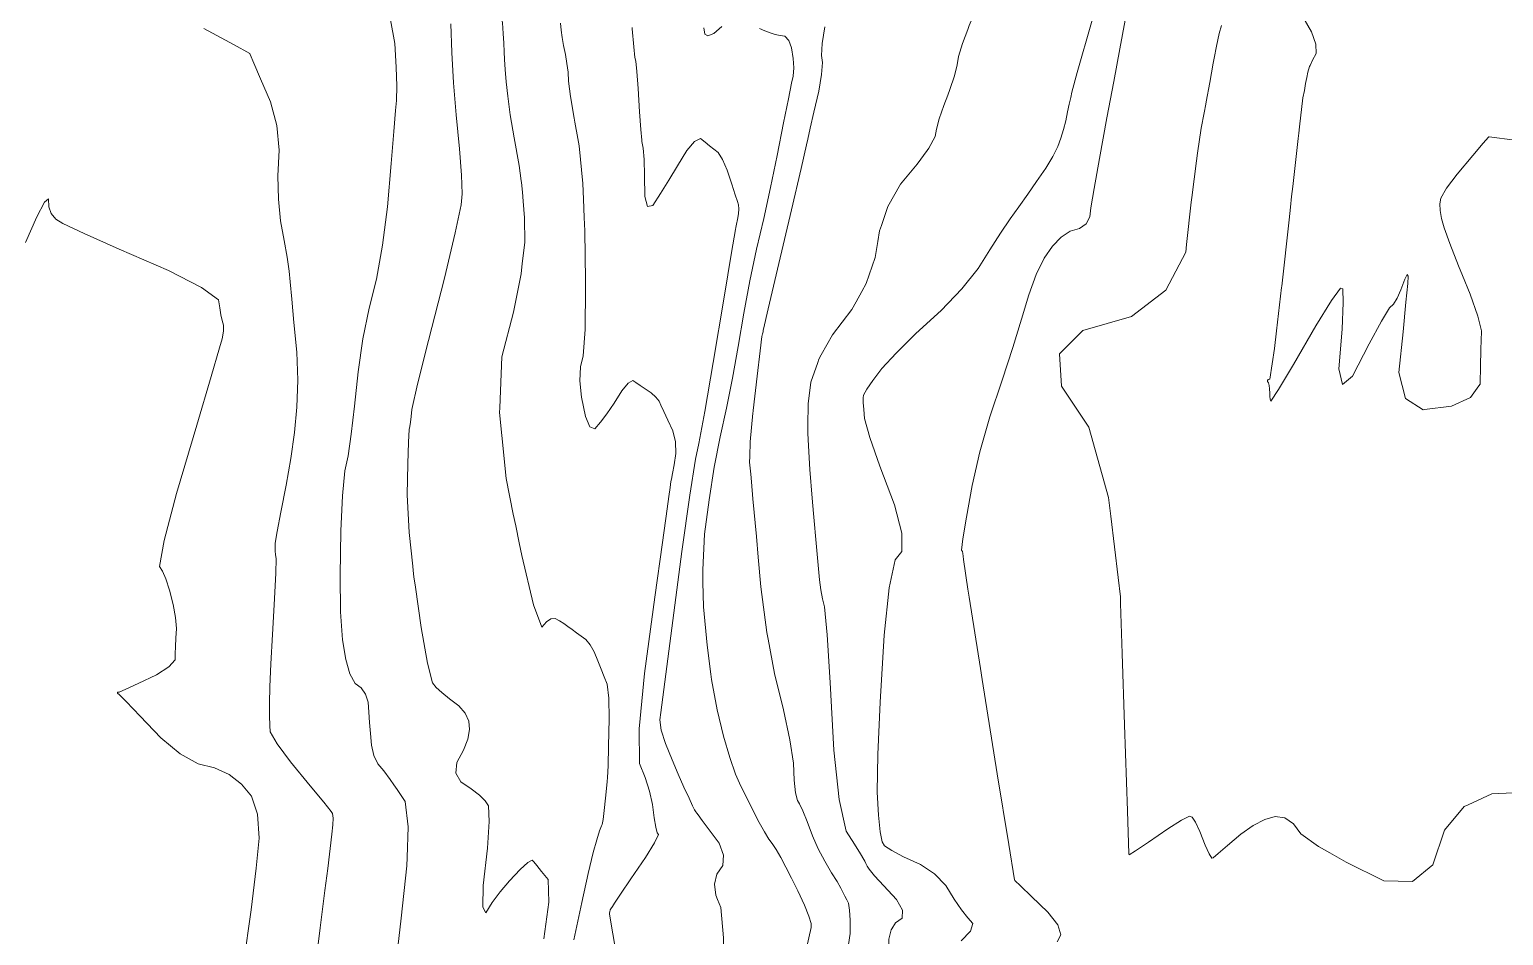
# Model space of a CAD drawing. Header units: inches. Extents: x 1337389 to 1347141, y 407035 to 414577.
# Drawn here: x 1338532 to 1339061, y 408496 to 408821 of the extents above; entities that cross this region are included whole.
import ezdxf

# ---------------------------------------------------------------- set-up
doc = ezdxf.new("R2010")
doc.units = ezdxf.units.IN
doc.header["$MEASUREMENT"] = 0
doc.layers.add('Topo', color=7, linetype='Continuous', lineweight=15, true_color=0x459900)

msp = doc.modelspace()

# ---------------------------------------------------------------- linework, layer by layer
at = {"layer": 'Topo'}
for p, q in [((1338728.672, 408782.0092, 1085), (1338727.6071, 408787.8768, 1085)), ((1338985.5629, 408764.7921, 1125), (1338987.507, 408782.0419, 1125)), ((1338708.295, 408766.795, 1080), (1338708.3731, 408766.1971, 1080)), ((1338730.9902, 408753.641, 1085), (1338730.6981, 408760.1859, 1085)), ((1338981.6269, 408729.0141, 1125), (1338984.244, 408752.8679, 1125)), ((1338984.244, 408752.8679, 1125), (1338984.7438, 408757.4249, 1125)), ((1338830.6949, 408727.1078, 1105), (1338828.625, 408723.356, 1105)), ((1338791.643, 408684.2319, 1100), (1338791.6291, 408684.1061, 1100)), ((1338705.4861, 408646.9781, 1080), (1338706.3281, 408642.825, 1080)), ((1338706.3281, 408642.825, 1080), (1338707.553, 408636.779, 1080)), ((1338922.8271, 408624.2099, 1120), (1338920.1769, 408646.345, 1120)), ((1338669.5481, 408626.7721, 1075), (1338669.3791, 408628.3861, 1075)), ((1338924.3029, 408597.0069, 1120), (1338923.723, 408614.974, 1120))]:
    msp.add_line(p, q, dxfattribs=at)
for points, elevation in [([(1338691.82, 408868.4859), (1338691.891, 408867.5391), (1338692.8741, 408857.3069), (1338694.354, 408848.3021), (1338696.329, 408840.5251), (1338698.8018, 408833.9752), (1338700.5471, 408828.3431), (1338701.566, 408823.6291), (1338701.8579, 408819.8332), (1338702.0779, 408816.366), (1338702.229, 408813.2292), (1338702.3081, 408810.4199), (1338702.539, 408806.8291), (1338702.9189, 408802.4561), (1338703.451, 408797.3), (1338704.405, 408790.5579), (1338705.783, 408782.229), (1338707.5841, 408772.3131), (1338708.295, 408766.795)], 1080), ([(1338852.5583, 408864.5431), (1338853.5711, 408861.1028), (1338859.7269, 408851.2011), (1338868.009, 408845.0709), (1338872.3731, 408838.267), (1338872.818, 408830.7871), (1338869.3451, 408822.631), (1338868.796, 408821.194)], 1105), ([(1338991.8061, 408808.283), (1338992.65, 408810.1519), (1338993.9929, 408812.566), (1338993.8691, 408815.9671), (1338992.277, 408820.357), (1338989.2181, 408825.7339), (1338987.0621, 408831.6539), (1338985.8089, 408838.1168), (1338985.4631, 408845.0189)], 1125), ([(1338915.0999, 408829.9221), (1338911.5888, 408817.829), (1338909.8229, 408811.6601)], 1110), ([(1338619.8659, 408634.912), (1338619.8542, 408635.2101), (1338619.8821, 408636.6012), (1338620.565, 408640.779), (1338621.903, 408647.744), (1338623.8951, 408657.4951), (1338625.5319, 408667.0439), (1338626.813, 408676.3899), (1338627.7389, 408685.534), (1338628.018, 408695.1739), (1338627.6511, 408705.3099), (1338626.6388, 408715.9417), (1338625.8409, 408724.3349), (1338625.2591, 408730.4891), (1338624.8919, 408734.4039), (1338624.199, 408739.3669), (1338623.1801, 408745.3781), (1338621.8361, 408752.436), (1338621.0811, 408760.1951), (1338620.9169, 408768.6549), (1338621.344, 408777.8171), (1338620.444, 408786.6811), (1338618.219, 408795.2459), (1338614.668, 408803.5151), (1338612.2389, 408809.1689), (1338610.9329, 408812.21), (1338610.7501, 408812.638), (1338605.191, 408815.7661), (1338594.2569, 408821.5932)], 1065), ([(1338661.298, 408824.679), (1338662.9571, 408816.2151), (1338663.436, 408807.7321), (1338663.636, 408800.8919), (1338663.5569, 408795.6931), (1338663.1989, 408792.1359), (1338662.5321, 408784.589), (1338661.555, 408773.053), (1338660.2691, 408757.5272), (1338658.5212, 408743.6931), (1338656.311, 408731.5489), (1338653.6378, 408721.0971), (1338651.4381, 408709.992), (1338649.7102, 408698.236), (1338648.455, 408685.8271), (1338647.2479, 408675.747), (1338646.0913, 408667.997), (1338644.9831, 408662.5749), (1338644.1369, 408653.5932), (1338643.551, 408641.052), (1338643.2279, 408624.951), (1338643.4031, 408611.8851), (1338644.076, 408601.8529), (1338645.2491, 408594.8559), (1338646.7599, 408589.6451), (1338648.6112, 408586.2201), (1338650.7999, 408584.5807), (1338652.3561, 408582.3111), (1338653.277, 408579.411), (1338653.565, 408575.8792), (1338653.8581, 408572.13), (1338654.157, 408568.1632), (1338654.461, 408563.9771), (1338655.3559, 408560.3531), (1338656.8431, 408557.2902), (1338658.9209, 408554.7879), (1338661.2349, 408551.707), (1338662.5748, 408549.7851)], 1070), ([(1338669.3791, 408628.3861), (1338668.1139, 408640.4611), (1338667.3921, 408653.9989), (1338667.6158, 408665.1559), (1338667.8401, 408672.958), (1338668.064, 408677.406), (1338668.2869, 408678.4982), (1338668.5199, 408680.06), (1338668.763, 408682.0921), (1338669.0162, 408684.5929), (1338671.0921, 408693.7191), (1338674.9908, 408709.4721), (1338680.712, 408731.8521), (1338684.6349, 408748.084), (1338686.76, 408758.169), (1338687.0862, 408762.1069), (1338686.8829, 408768.8141), (1338686.1499, 408778.2889), (1338684.8891, 408790.5312), (1338683.9509, 408802.102), (1338683.337, 408813.001), (1338683.047, 408823.227)], 1075), ([(1338727.6071, 408787.8768), (1338727.334, 408789.3792), (1338726.056, 408797.132), (1338725.322, 408802.6171), (1338725.1311, 408805.8319), (1338724.766, 408809.0389), (1338724.2288, 408812.2381), (1338723.5179, 408815.4279), (1338722.986, 408818.3618), (1338722.633, 408821.0386), (1338722.4589, 408823.457)], 1085), ([(1338748.2109, 408821.884), (1338748.2409, 408821.469), (1338748.7722, 408815.049), (1338749.1901, 408811.153), (1338749.4951, 408809.783), (1338749.865, 408806.0722), (1338750.3, 408800.022), (1338750.798, 408791.6308), (1338751.272, 408785.263), (1338751.6701, 408781.396)], 1090), ([(1338793.9831, 408821.5529), (1338795.8861, 408820.785), (1338797.7321, 408820.0528), (1338799.551, 408819.476), (1338801.3429, 408819.0531), (1338803.109, 408818.7851), (1338804.482, 408817.322), (1338805.4631, 408814.664), (1338806.0521, 408810.812), (1338806.249, 408807.4051), (1338806.053, 408804.443), (1338805.4651, 408801.927), (1338804.3139, 408796.343), (1338802.5989, 408787.6901), (1338800.32, 408775.9691), (1338797.937, 408764.4859), (1338795.4509, 408753.2419), (1338792.8602, 408742.235), (1338790.4761, 408730.9141), (1338788.297, 408719.2782), (1338786.324, 408707.327), (1338784.2419, 408695.943), (1338782.0521, 408685.1249), (1338779.7529, 408674.8738), (1338777.6788, 408663.911), (1338775.83, 408652.2361), (1338774.2059, 408639.849), (1338773.5409, 408627.0059), (1338773.6379, 408622.6331)], 1095), ([(1338773.981, 408821.8262), (1338774.2712, 408819.5741), (1338775.435, 408818.9111), (1338777.4761, 408819.835), (1338780.392, 408822.347)], 1095), ([(1338817.421, 408822.187), (1338816.4659, 408816.2272), (1338816.19, 408811.937), (1338816.5901, 408809.3159), (1338816.2649, 408805.034), (1338815.2148, 408799.092), (1338813.438, 408791.4901), (1338812.1191, 408785.728), (1338811.2571, 408781.8069), (1338810.8529, 408779.7261), (1338808.915, 408771.249), (1338805.4421, 408756.3761), (1338800.436, 408735.1072), (1338797.0801, 408720.8111), (1338795.3732, 408713.49), (1338795.3149, 408713.142), (1338795.2041, 408712.584), (1338795.0389, 408711.817), (1338794.8201, 408710.8411), (1338794.164, 408705.768), (1338793.07, 408696.6003), (1338791.643, 408684.2319)], 1100), ([(1338868.831, 408620.0572), (1338867.2079, 408630.7081), (1338867.167, 408631.9629), (1338867.0479, 408632.94), (1338866.8481, 408633.6378), (1338866.57, 408634.0579), (1338867.057, 408638.1501), (1338868.308, 408645.916), (1338870.325, 408657.355), (1338873.14, 408669.3808), (1338876.7529, 408681.992), (1338881.1631, 408695.1911), (1338884.96, 408706.9079), (1338888.1429, 408717.1452), (1338890.7121, 408725.9022), (1338893.4239, 408733.1951), (1338896.2812, 408739.024), (1338899.282, 408743.3901), (1338902.402, 408746.6272), (1338905.6389, 408748.7329), (1338908.9951, 408749.71), (1338911.3491, 408751.4279), (1338912.701, 408753.8849), (1338913.0519, 408757.0819), (1338914.186, 408764.071), (1338916.1029, 408774.854), (1338918.803, 408789.4291), (1338921.24, 408802.5841), (1338923.4151, 408814.3181), (1338925.3279, 408824.6321)], 1115), ([(1338957.3379, 408810.9041), (1338958.1399, 408815.2331), (1338959.1319, 408819.731), (1338959.9822, 408822.616)], 1120), ([(1338868.796, 408821.194), (1338866.8869, 408816.1951), (1338865.4441, 408811.477), (1338865.0171, 408808.477), (1338863.988, 408804.5399), (1338862.3581, 408799.665), (1338861.586, 408797.6562)], 1105), ([(1338909.8229, 408811.6601), (1338908.1339, 408805.7579), (1338906.1939, 408798.7332), (1338905.7679, 408796.755), (1338905.256, 408794.3718), (1338904.6557, 408791.5851), (1338903.9701, 408788.393), (1338903.1519, 408785.2669), (1338902.204, 408782.2092), (1338901.1242, 408779.2169), (1338899.3201, 408775.624), (1338896.7901, 408771.429), (1338893.536, 408766.632), (1338890.3219, 408761.9919), (1338887.148, 408757.5089), (1338884.015, 408753.1841), (1338880.533, 408748.043), (1338876.702, 408742.0858), (1338872.522, 408735.3129), (1338866.7069, 408728.0251), (1338859.2569, 408720.2231), (1338850.1731, 408711.906), (1338843.0458, 408704.9422), (1338837.878, 408699.333), (1338834.668, 408695.0757), (1338832.4891, 408691.9099), (1338831.3429, 408689.833), (1338831.2289, 408688.846), (1338831.2489, 408687.112), (1338831.403, 408684.6322), (1338831.69, 408681.406), (1338833.6179, 408674.6319), (1338837.1881, 408664.309), (1338842.399, 408650.439), (1338845.0519, 408640.1989), (1338845.148, 408633.591), (1338842.686, 408630.6151), (1338840.552, 408620.6019), (1338838.7441, 408603.552), (1338837.2639, 408579.465), (1338836.426, 408560.647), (1338836.23, 408547.0979), (1338836.6768, 408538.8171), (1338837.2629, 408532.854), (1338837.9888, 408529.2092), (1338838.8529, 408527.8809), (1338841.4401, 408526.0941), (1338845.7491, 408523.847), (1338851.78, 408521.141), (1338856.8159, 408517.7159), (1338860.8579, 408513.5739), (1338863.9041, 408508.7141), (1338866.5411, 408504.823), (1338868.7701, 408501.9022), (1338870.59, 408499.9519), (1338869.8, 408497.205), (1338866.4011, 408493.6629)], 1110), ([(1338954.433, 408795.2279), (1338955.7199, 408802.174), (1338957.0079, 408809.1238), (1338957.3379, 408810.9041)], 1120), ([(1338988.0042, 408786.2909), (1338989.2501, 408796.6449), (1338989.749, 408799.3359), (1338990.1991, 408801.7639), (1338990.5999, 408803.9309), (1338990.953, 408805.835), (1338991.637, 408807.9089), (1338991.8061, 408808.283)], 1125), ([(1338861.586, 408797.6562), (1338860.126, 408793.852), (1338858.5049, 408789.1021), (1338857.494, 408785.4139), (1338857.0929, 408782.7879), (1338854.814, 408778.6079), (1338854.2229, 408777.793)], 1105), ([(1338953.702, 408791.2819), (1338954.2762, 408794.3821), (1338954.433, 408795.2279)], 1120), ([(1338951.3642, 408776.802), (1338952.6768, 408785.7501), (1338953.702, 408791.2819)], 1120), ([(1338987.507, 408782.0419), (1338987.721, 408783.9371), (1338988.0042, 408786.2909)], 1125), ([(1338730.6981, 408760.1859), (1338730.4441, 408765.858), (1338729.1541, 408779.356), (1338728.672, 408782.0092)], 1085), ([(1338751.6701, 408781.396), (1338751.719, 408780.918), (1338752.1411, 408778.5941), (1338752.4512, 408774.525), (1338752.648, 408768.711), (1338752.7317, 408761.1499), (1338753.7159, 408757.5601), (1338755.5989, 408757.9379), (1338758.3821, 408762.2851), (1338761.3431, 408767.0349), (1338764.4811, 408772.1869), (1338767.7981, 408777.7421), (1338770.5532, 408781.0141), (1338772.7481, 408782.0019), (1338774.383, 408780.7071), (1338775.9829, 408779.4361), (1338777.549, 408778.1892), (1338779.0802, 408776.968), (1338780.6651, 408774.46), (1338782.304, 408770.668), (1338783.997, 408765.59), (1338785.2528, 408761.8199), (1338786.073, 408759.3579), (1338786.4561, 408758.203), (1338786.578, 408756.745), (1338786.438, 408754.9819), (1338786.036, 408752.9161), (1338785.7101, 408751.2908), (1338785.4589, 408750.107), (1338785.2842, 408749.3641), (1338783.872, 408741.0171), (1338781.2209, 408725.0671), (1338777.3331, 408701.513), (1338774.3238, 408683.9518), (1338772.1941, 408672.3851), (1338770.9451, 408666.8119), (1338768.905, 408653.895), (1338766.075, 408633.6359), (1338762.4561, 408606.0339), (1338759.921, 408586.75), (1338758.4688, 408575.7851), (1338758.1009, 408573.139), (1338758.6602, 408569.426), (1338760.1447, 408564.6439), (1338762.557, 408558.796), (1338764.776, 408553.5711), (1338766.8019, 408548.9711), (1338768.6339, 408544.9941), (1338769.9069, 408542.2459), (1338770.6189, 408540.726), (1338770.772, 408540.4349), (1338771.027, 408540.0369), (1338771.3851, 408539.5341), (1338771.847, 408538.9251), (1338773.3378, 408536.9217), (1338775.8589, 408533.5251), (1338779.4099, 408528.7361), (1338781.0609, 408524.4869), (1338780.8101, 408520.7801), (1338778.6591, 408517.6141), (1338777.8171, 408514.0371), (1338778.2831, 408510.0472), (1338778.9041, 408508.5057)], 1090), ([(1339065.396, 408781.504), (1339056.1411, 408782.6791), (1339056.0939, 408782.688), (1339056.0369, 408782.7016), (1339055.9869, 408782.6519), (1339055.9329, 408782.5791), (1339054.0301, 408780.3232), (1339050.2789, 408775.8841), (1339044.6789, 408769.2601), (1339040.8441, 408764.171), (1339038.7741, 408760.617), (1339038.4681, 408758.597), (1339038.5621, 408756.138), (1339039.058, 408753.2401), (1339039.954, 408749.9029), (1339041.962, 408744.2582), (1339045.0819, 408736.306), (1339046.5449, 408732.758)], 1125), ([(1338854.2229, 408777.793), (1338850.656, 408772.874), (1338844.6191, 408765.5849), (1338840.0929, 408757.5639), (1338837.772, 408750.8291)], 1105), ([(1338949.3121, 408760.8022), (1338950.953, 408774.004), (1338951.3642, 408776.802)], 1120), ([(1338708.3731, 408766.1971), (1338708.818, 408762.742), (1338709.0482, 408759.5551)], 1080), ([(1338984.7438, 408757.4249), (1338985.159, 408761.2099), (1338985.5629, 408764.7921)], 1125), ([(1338530.1709, 408744.6459), (1338534.2889, 408753.895), (1338537.0529, 408759.115), (1338538.461, 408760.3069), (1338538.5129, 408757.4709), (1338539.392, 408755.058), (1338541.097, 408753.068), (1338543.629, 408751.502), (1338551.2131, 408747.8979), (1338563.849, 408742.2549), (1338581.5371, 408734.5749), (1338593.4521, 408728.4941), (1338599.595, 408724.0121), (1338599.9637, 408721.129), (1338600.3771, 408718.656), (1338600.833, 408716.593), (1338601.3319, 408714.9388), (1338601.353, 408712.7601), (1338600.8939, 408710.0529), (1338599.957, 408706.8199), (1338596.9009, 408696.476), (1338591.7279, 408679.0213), (1338584.435, 408654.454), (1338579.9571, 408637.5292), (1338578.292, 408628.2461), (1338579.4399, 408626.604), (1338580.6549, 408623.772), (1338581.938, 408619.7479), (1338583.2881, 408614.533), (1338584.1181, 408609.918), (1338584.4271, 408605.9021), (1338584.216, 408602.486), (1338584.0619, 408599.4719), (1338583.965, 408596.859), (1338583.9241, 408594.6482), (1338581.705, 408592.1329), (1338577.3069, 408589.3141), (1338570.7299, 408586.1909), (1338566.2461, 408584.1081), (1338563.8542, 408583.0651), (1338563.5541, 408583.061), (1338563.3429, 408583.0311), (1338563.222, 408582.9749), (1338563.19, 408582.892), (1338563.187, 408582.811), (1338563.211, 408582.73), (1338563.264, 408582.6491), (1338563.3731, 408582.556), (1338563.5379, 408582.4478), (1338563.758, 408582.3281), (1338566.379, 408579.648), (1338571.4012, 408574.409), (1338578.8229, 408566.6119), (1338585.7521, 408560.9211), (1338592.188, 408557.3371), (1338598.1309, 408555.859), (1338603.3171, 408553.4259), (1338607.7461, 408550.0371), (1338611.4178, 408545.6919), (1338613.5382, 408539.208), (1338614.107, 408530.5869), (1338613.126, 408519.827), (1338611.2709, 408504.787), (1338608.544, 408485.4652)], 1060), ([(1338709.0482, 408759.5551), (1338709.4841, 408753.516), (1338709.5829, 408744.635), (1338708.7072, 408737.099)], 1080), ([(1338947.4331, 408743.904), (1338949.106, 408759.146), (1338949.3121, 408760.8022)], 1120), ([(1338731.403, 408730.982), (1338731.203, 408748.8819), (1338730.9902, 408753.641)], 1085), ([(1338837.772, 408750.8291), (1338837.076, 408748.8101), (1338836.4739, 408745.0199)], 1105), ([(1338836.4739, 408745.0199), (1338835.5699, 408739.323), (1338832.2529, 408729.9321), (1338830.6949, 408727.1078)], 1105), ([(1338920.1769, 408646.345), (1338919.377, 408653.032), (1338912.326, 408678.2741), (1338902.492, 408693.0949), (1338901.77, 408704.674), (1338910.1599, 408713.0121), (1338927.661, 408718.1079), (1338939.9859, 408727.496), (1338947.134, 408741.1751), (1338947.4331, 408743.904)], 1120), ([(1338708.7072, 408737.099), (1338708.2709, 408733.35), (1338706.3859, 408723.877)], 1080), ([(1339032.972, 408684.6322), (1339032.4149, 408684.5612), (1339026.1, 408688.5742), (1339023.692, 408697.9021), (1339025.1918, 408712.5418), (1339026.2521, 408723.2039), (1339026.8732, 408729.888), (1339027.0541, 408732.5919), (1339026.711, 408733.1168), (1339025.8459, 408731.464), (1339024.4569, 408727.6309), (1339023.083, 408724.6341), (1339021.724, 408722.475), (1339020.379, 408721.152), (1339017.4878, 408716.407), (1339013.0499, 408708.2389), (1339007.0652, 408696.6491), (1339003.4398, 408693.6621), (1339002.1761, 408699.2781), (1339003.2709, 408713.4971), (1339003.731, 408723.063), (1339003.5561, 408727.9781), (1339002.7469, 408728.24), (1338999.528, 408723.806), (1338993.9011, 408714.6769), (1338985.8661, 408700.853), (1338980.455, 408691.8549), (1338977.668, 408687.6822), (1338977.506, 408688.335), (1338977.3809, 408689.2921), (1338977.293, 408690.555), (1338977.2418, 408692.1219), (1338977.097, 408693.334), (1338976.8571, 408694.1929), (1338976.5232, 408694.697), (1338976.4989, 408695.09), (1338976.7839, 408695.3741), (1338977.3789, 408695.547), (1338978.9729, 408706.578), (1338979.72, 408712.8819)], 1125), ([(1339046.5449, 408732.758), (1339049.314, 408726.045), (1339052.097, 408718.2359), (1339053.4331, 408712.8781), (1339053.4122, 408712.337)], 1125), ([(1338743.5451, 408482.6079), (1338741.2362, 408496.253), (1338740.0809, 408503.2179), (1338740.0829, 408503.5002), (1338740.1029, 408503.7799), (1338740.1422, 408504.058), (1338740.201, 408504.3321), (1338740.2492, 408504.5471), (1338740.286, 408504.701), (1338740.3131, 408504.7959), (1338740.5781, 408505.2428), (1338741.0801, 408506.0419), (1338741.8189, 408507.1932), (1338744.039, 408510.5019), (1338747.7399, 408515.968), (1338752.9211, 408523.593), (1338756.2188, 408528.8862), (1338757.634, 408531.848), (1338757.166, 408532.48), (1338756.6589, 408534.4919), (1338756.1148, 408537.8839), (1338755.5321, 408542.6581), (1338754.457, 408547.5049), (1338752.8891, 408552.425), (1338750.8301, 408557.419), (1338750.7259, 408569.873), (1338752.577, 408589.787), (1338756.383, 408617.163), (1338759.114, 408636.892), (1338760.7711, 408648.9759), (1338761.353, 408653.414), (1338761.8079, 408656.6721), (1338762.136, 408658.7489), (1338762.337, 408659.6449), (1338762.7011, 408661.6341), (1338763.2269, 408664.7172), (1338763.917, 408668.893), (1338763.777, 408672.969), (1338762.8091, 408676.9449), (1338761.012, 408680.8211), (1338759.5889, 408683.8949), (1338758.5401, 408686.1671), (1338757.8651, 408687.6391), (1338756.691, 408689.1111), (1338755.018, 408690.5841), (1338752.8462, 408692.057), (1338751.0269, 408693.2949), (1338749.56, 408694.2979), (1338748.4472, 408695.0669), (1338746.763, 408694.0921), (1338744.507, 408691.3731), (1338741.681, 408686.911), (1338739.1198, 408683.139), (1338736.823, 408680.0572), (1338734.7899, 408677.6649), (1338732.969, 408678.367), (1338731.3611, 408682.1639), (1338729.965, 408689.0549), (1338729.377, 408694.986), (1338729.5989, 408699.957), (1338730.6289, 408703.9671), (1338731.24, 408713.4589), (1338731.4309, 408728.4302), (1338731.403, 408730.982)], 1085), ([(1338979.72, 408712.8819), (1338981.567, 408728.4649), (1338981.6269, 408729.0141)], 1125), ([(1338706.3859, 408723.877), (1338705.548, 408719.6621), (1338701.4139, 408703.5699), (1338700.596, 408685.1999)], 1080), ([(1338828.625, 408723.356), (1338827.1251, 408720.6369), (1338820.1867, 408711.4384), (1338816.133, 408704.263)], 1105), ([(1339053.4122, 408712.337), (1339053.319, 408709.971), (1339053.2061, 408705.822), (1339053.0911, 408700.4301), (1339052.9749, 408693.7951), (1339052.4869, 408693.1139)], 1125), ([(1338814.8521, 408701.5591), (1338812.3529, 408694.4809), (1338811.4581, 408686.7239), (1338811.3621, 408678.769)], 1105), ([(1338816.133, 408704.263), (1338815.2619, 408702.72), (1338814.8521, 408701.5591)], 1105), ([(1339052.4869, 408693.1139), (1339049.4909, 408688.939), (1339042.6371, 408685.8599), (1339032.972, 408684.6322)], 1125), ([(1338700.596, 408685.1999), (1338700.5262, 408683.627), (1338701.3488, 408675.3139)], 1080), ([(1338791.6291, 408684.1061), (1338791.5401, 408683.337), (1338790.648, 408673.0529), (1338790.4629, 408667.7289)], 1100), ([(1338811.3621, 408678.769), (1338811.3321, 408676.2629), (1338811.4571, 408673.6939)], 1105), ([(1338701.3488, 408675.3139), (1338702.8821, 408659.8312), (1338705.4861, 408646.9781)], 1080), ([(1338811.4571, 408673.6939), (1338811.9749, 408663.1), (1338812.898, 408652.735)], 1105), ([(1338790.4629, 408667.7289), (1338790.3939, 408665.7481), (1338790.7788, 408661.4228), (1338791.031, 408658.6371)], 1100), ([(1338791.031, 408658.6371), (1338791.586, 408652.5079), (1338792.8159, 408639.004), (1338793.4979, 408631.5289)], 1100), ([(1338812.898, 408652.735), (1338813.3868, 408647.235), (1338814.45, 408635.3318), (1338815.1628, 408627.392), (1338815.526, 408623.4151), (1338816.0042, 408619.806), (1338816.5968, 408616.5681), (1338817.3051, 408613.6991), (1338818.214, 408603.6839), (1338819.325, 408586.5218), (1338820.637, 408562.2139), (1338822.5429, 408544.426), (1338825.0419, 408533.158), (1338828.135, 408528.4101), (1338830.284, 408525.013), (1338831.489, 408522.9691), (1338831.7509, 408522.2759), (1338832.1481, 408521.4469), (1338832.6809, 408520.4831), (1338833.3487, 408519.3841), (1338835.313, 408517.023), (1338838.5721, 408513.4012), (1338843.1281, 408508.5179), (1338845.3598, 408504.681), (1338845.27, 408501.8919), (1338842.8559, 408500.1491), (1338841.5189, 408498.0371)], 1105), ([(1338707.553, 408636.779), (1338708.4841, 408632.1842), (1338712.765, 408614.3949), (1338715.7251, 408606.4641), (1338717.3629, 408608.392), (1338718.965, 408609.398), (1338720.532, 408609.484), (1338722.0639, 408608.649), (1338723.5889, 408607.7221), (1338725.106, 408606.702), (1338726.6171, 408605.5912), (1338728.1991, 408604.4308), (1338729.8519, 408603.222), (1338731.5771, 408601.9662), (1338733.148, 408600.0621), (1338734.5642, 408597.5119), (1338735.8249, 408594.3139), (1338737.0109, 408591.314), (1338738.12, 408588.513), (1338739.1519, 408585.91), (1338739.765, 408580.891), (1338739.958, 408573.458), (1338739.73, 408563.6092), (1338739.532, 408556.573), (1338739.3621, 408552.3487), (1338739.2212, 408550.9379), (1338738.976, 408548.4911), (1338738.6271, 408545.0069), (1338738.1749, 408540.4859), (1338737.7742, 408537.3179), (1338737.4239, 408535.5011), (1338737.1249, 408535.0359), (1338736.4899, 408533.1961), (1338735.5201, 408529.9802), (1338734.2149, 408525.3902), (1338732.395, 408517.8781), (1338730.059, 408507.444), (1338727.21, 408494.0879)], 1080), ([(1338619.5761, 408614.455), (1338619.7169, 408616.741), (1338620.1742, 408625.834), (1338620.287, 408631.0679), (1338620.0571, 408632.4429), (1338619.9119, 408633.8241), (1338619.8659, 408634.912)], 1065), ([(1338793.4979, 408631.5289), (1338794.4671, 408620.9109), (1338796.641, 408604.499), (1338797.074, 408602.1379)], 1100), ([(1338670.3181, 408620.792), (1338669.7821, 408624.543), (1338669.5481, 408626.7721)], 1075), ([(1338674.6051, 408593.515), (1338672.3971, 408606.2431), (1338670.3181, 408620.792)], 1075), ([(1338773.6379, 408622.6331), (1338773.837, 408613.707), (1338775.092, 408599.9529), (1338776.4549, 408589.553)], 1095), ([(1338923.723, 408614.974), (1338923.646, 408617.3683), (1338922.8271, 408624.2099)], 1120), ([(1338873.9569, 408587.6191), (1338873.3261, 408591.5541), (1338869.2612, 408617.238), (1338868.831, 408620.0572)], 1115), ([(1338637.7889, 408511.8091), (1338638.7779, 408519.6941), (1338640.3001, 408532.031), (1338640.67, 408535.3531), (1338640.7519, 408537.8161), (1338640.5481, 408539.421), (1338640.0572, 408540.1669), (1338637.366, 408543.5102), (1338632.4739, 408549.4522), (1338625.3808, 408557.991), (1338620.5981, 408564.437), (1338618.125, 408568.79), (1338617.9609, 408571.0481), (1338617.8869, 408574.502), (1338617.9039, 408579.1501), (1338618.0099, 408584.993), (1338618.348, 408593.2061), (1338618.9169, 408603.7891), (1338619.5761, 408614.455)], 1065), ([(1338797.074, 408602.1379), (1338799.339, 408589.769), (1338802.5611, 408576.7209), (1338804.8179, 408565.9778), (1338806.1131, 408557.5399), (1338806.444, 408551.4068), (1338806.925, 408546.92), (1338807.5552, 408544.0771), (1338808.3349, 408542.879), (1338809.4971, 408540.3799), (1338811.0411, 408536.5791), (1338812.9659, 408531.4779), (1338815.0809, 408526.7091), (1338817.385, 408522.2731), (1338819.8779, 408518.1709), (1338821.7989, 408514.9541), (1338823.149, 408512.6229), (1338823.9271, 408511.178), (1338824.6441, 408509.7889), (1338825.3, 408508.4569), (1338825.8951, 408507.1811), (1338826.29, 408504.734), (1338826.482, 408501.116), (1338826.4739, 408496.326), (1338825.301, 408488.391)], 1100), ([(1338998.8501, 408525.2879), (1338994.8412, 408527.5679), (1338988.525, 408532.188), (1338985.7979, 408535.7919), (1338982.718, 408537.8398), (1338979.286, 408538.3319), (1338975.5022, 408537.267), (1338971.3821, 408535.1718), (1338966.9262, 408532.0478), (1338962.1361, 408527.8929), (1338958.801, 408525.066), (1338956.9229, 408523.5651), (1338956.5, 408523.3901), (1338955.5741, 408524.904), (1338954.1472, 408528.1061), (1338952.2161, 408532.9968), (1338950.632, 408536.3479), (1338949.394, 408538.1599), (1338948.501, 408538.4343), (1338945.5969, 408537.0241), (1338940.6799, 408533.9321), (1338933.7511, 408529.1558), (1338929.1091, 408526.0629), (1338926.7541, 408524.6532), (1338926.6859, 408524.924), (1338926.1461, 408540.4679), (1338925.132, 408571.2819), (1338924.3029, 408597.0069)], 1120), ([(1338716.4699, 408494.397), (1338718.2941, 408507.61), (1338718.0259, 408515.679), (1338715.666, 408518.605), (1338713.9242, 408520.755), (1338712.799, 408522.1289), (1338712.2929, 408522.729), (1338710.6739, 408521.7842), (1338707.9429, 408519.2949), (1338704.0991, 408515.2631), (1338700.7519, 408511.3309), (1338697.901, 408507.5), (1338695.5459, 408503.7698), (1338694.475, 408505.7749), (1338694.689, 408513.5171), (1338696.187, 408526.9949), (1338696.797, 408536.571), (1338696.5189, 408542.2449), (1338695.353, 408544.017), (1338693.309, 408546.0301), (1338690.387, 408548.285), (1338686.5858, 408550.782), (1338684.8499, 408553.9291), (1338685.181, 408557.727), (1338687.5778, 408562.1758), (1338689.0938, 408566.1461), (1338689.7291, 408569.6368), (1338689.4831, 408572.649), (1338688.202, 408575.4939), (1338685.885, 408578.1709), (1338682.533, 408580.6811), (1338679.8348, 408582.8821), (1338677.791, 408584.7749), (1338676.4021, 408586.359), (1338674.6051, 408593.515)], 1075), ([(1338776.4549, 408589.553), (1338776.707, 408587.629), (1338778.6828, 408576.737), (1338781.019, 408567.2739), (1338783.229, 408559.551), (1338785.3121, 408553.5659), (1338787.2689, 408549.32), (1338789.34, 408545.023), (1338791.5259, 408540.674), (1338793.826, 408536.2749), (1338795.7619, 408532.8111), (1338797.3329, 408530.2811), (1338798.5401, 408528.6869), (1338799.961, 408526.4781), (1338801.597, 408523.6538), (1338803.4481, 408520.216), (1338805.4841, 408516.2051), (1338807.7051, 408511.6209), (1338810.1122, 408506.4641), (1338811.715, 408502.561), (1338812.5161, 408499.913), (1338812.5143, 408498.5199), (1338810.8941, 408491.0201)], 1095), ([(1338900.915, 408493.3389), (1338902.2019, 408495.8459), (1338901.1011, 408499.3969), (1338897.612, 408503.9911), (1338891.7351, 408509.6279), (1338887.775, 408513.441), (1338885.7322, 408515.4288), (1338885.6058, 408515.592), (1338883.4959, 408528.3341), (1338879.403, 408553.6551), (1338873.9569, 408587.6191)], 1115), ([(1339095.6229, 408575.5113), (1339094.2909, 408572.542), (1339091.2479, 408566.087), (1339089.22, 408562.2191), (1339088.2061, 408560.937), (1339087.031, 408558.7579), (1339085.6959, 408555.6831), (1339084.201, 408551.712), (1339078.929, 408548.8531), (1339069.88, 408547.1073), (1339057.054, 408546.474), (1339048.6012, 408542.599)], 1120), ([(1338662.5748, 408549.7851), (1338663.7861, 408548.0489), (1338666.5742, 408543.8111), (1338667.7331, 408534.6949), (1338667.362, 408523.635)], 1070), ([(1339048.6012, 408542.599), (1339047.1161, 408541.918), (1339040.0661, 408533.4391), (1339035.9039, 408521.0381), (1339028.63, 408514.9871), (1339018.245, 408515.286), (1339004.748, 408521.9349), (1338998.8501, 408525.2879)], 1120), ([(1338667.362, 408523.635), (1338667.2639, 408520.6999), (1338665.1669, 408501.8272), (1338663.2499, 408485.1311), (1338661.513, 408470.6141), (1338661.406, 408469.7638)], 1070), ([(1338634.0019, 408481.7049), (1338636.1009, 408498.3429), (1338637.7889, 408511.8091)], 1065), ([(1338778.9041, 408508.5057), (1338780.0579, 408505.6441), (1338780.9521, 408494.7909), (1338780.9632, 408478.0471)], 1090), ([(1338841.5189, 408498.0371), (1338841.2439, 408497.6031), (1338840.4348, 408494.253), (1338840.428, 408490.1), (1338839.7059, 408484.4181), (1338838.2689, 408477.209), (1338836.118, 408468.4732), (1338836.104, 408468.2691)], 1105)]:
    msp.add_lwpolyline(points, dxfattribs=dict(at, elevation=elevation))

doc.saveas('drawing.dxf')
